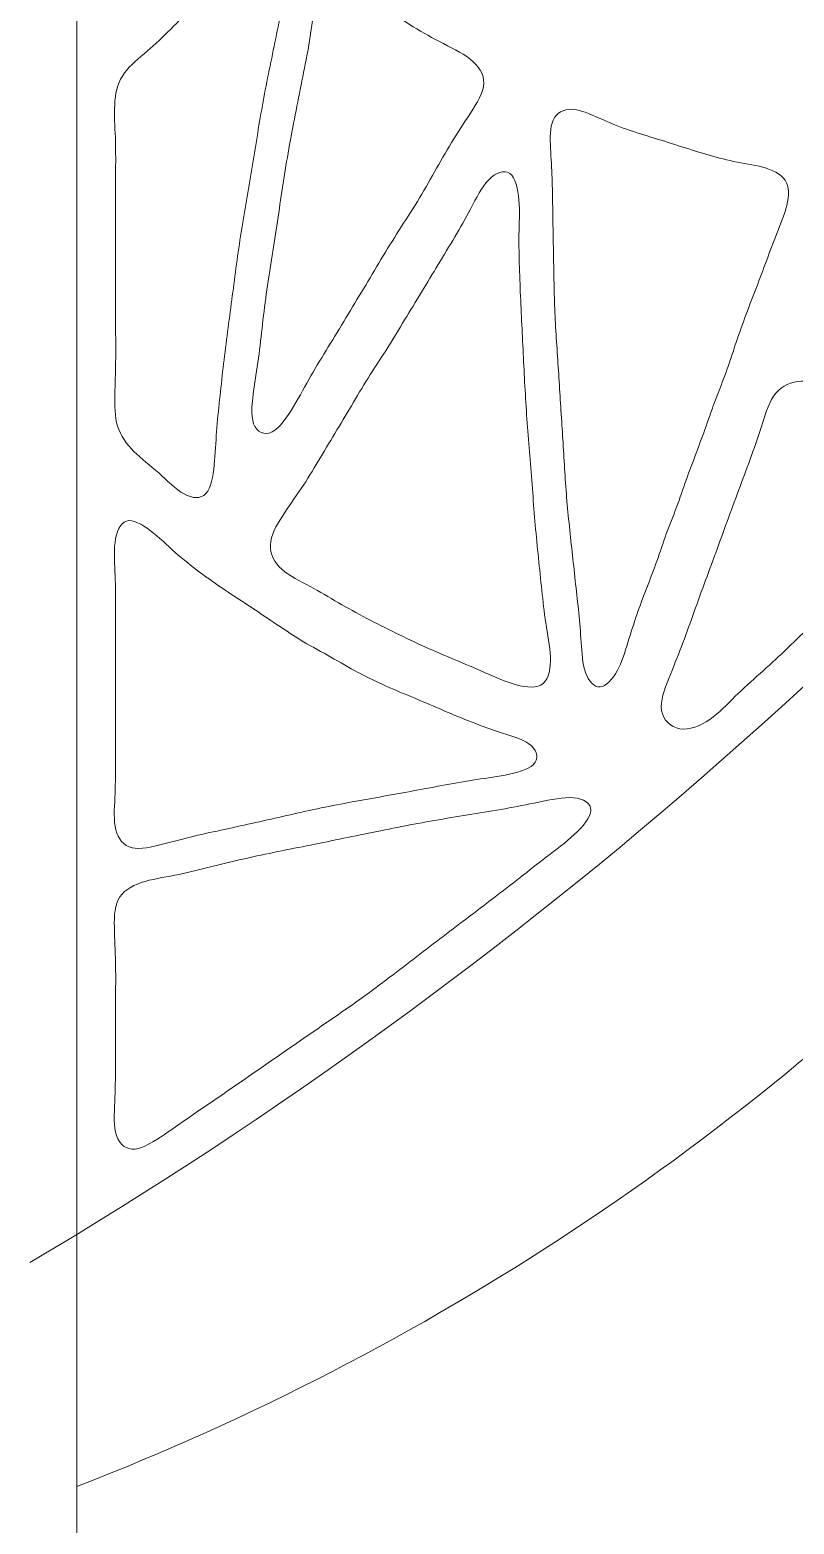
# Model space of a CAD drawing. Header units: inches. Extents: x 36 to 189, y -75 to 56.
# Drawn here: x 35.97 to 40.51, y -23.27 to -14.4 of the extents above; entities that cross this region are included whole.
import ezdxf

# ---------------------------------------------------------------- set-up
doc = ezdxf.new("R2010")
doc.units = ezdxf.units.IN
doc.layers.add('01_ORIGINAL_CAD', color=7, linetype='CONTINUOUS', lineweight=20)
doc.layers.add('10_EXTENSION_MASSES', color=7, linetype='CONTINUOUS', lineweight=15)

# ---------------------------------------------------------------- blocks, each defined once
blk = doc.blocks.new('OPTION_04_NAUTILUS')
at = {"layer": '01_ORIGINAL_CAD'}
blk.add_line((36.2477, 17.9065), (36.2477, 55.9005), dxfattribs=at)
blk.add_lwpolyline([(53.6498, 30.945), (50.3999, 30.0042), (48.0949, 29.84), (45.4271, 29.473), (42.376, 26.5966), (41.758, 26.5966, -0.10797), (36.2477, 22.9537)], format="xyb", dxfattribs=at)
for centre, radius, start, end in [((22.064, 33.1953), 21.6191, 354.05829, 36.03187), ((22.0198, 47.8249), 27.364, 300.64801, 321.9453)]:
    blk.add_arc(centre, radius, start, end, dxfattribs=at)
at = {"layer": '10_EXTENSION_MASSES'}
for points, knots in [([(36.5184, 31.3297), (36.549, 31.379), (36.5988, 31.419), (36.6472, 31.4609), (36.6957, 31.5029), (36.7429, 31.5469), (36.7886, 31.5917), (36.8343, 31.6365), (36.8786, 31.6821), (36.9235, 31.727), (36.9684, 31.7719), (37.0138, 31.8162), (37.0586, 31.8603), (37.1034, 31.9045), (37.1475, 31.9486), (37.1924, 31.9976), (37.2373, 32.0465), (37.2829, 32.1002), (37.3343, 32.1396), (37.3856, 32.179), (37.4427, 32.2041), (37.4799, 32.1882), (37.5172, 32.1723), (37.5346, 32.1155), (37.5334, 32.0527), (37.5323, 31.9898), (37.5127, 31.921), (37.4962, 31.856), (37.4796, 31.791), (37.4661, 31.7299), (37.4532, 31.6683), (37.4403, 31.6068), (37.428, 31.5447), (37.4153, 31.4824), (37.4025, 31.4202), (37.3893, 31.3578), (37.3769, 31.2953), (37.3645, 31.2328), (37.353, 31.1703), (37.3421, 31.1076), (37.3313, 31.0449), (37.3211, 30.9821), (37.3108, 30.9194), (37.3004, 30.8566), (37.29, 30.7938), (37.2795, 30.7311), (37.269, 30.6683), (37.2584, 30.6056), (37.2478, 30.5428), (37.2372, 30.4801), (37.2267, 30.4173), (37.2171, 30.3545), (37.2075, 30.2916), (37.1988, 30.2286), (37.1904, 30.1655), (37.182, 30.1024), (37.1739, 30.0393), (37.1656, 29.9762), (37.1573, 29.9132), (37.1488, 29.8501), (37.1406, 29.787), (37.1323, 29.7239), (37.1244, 29.6607), (37.1171, 29.5975), (37.1098, 29.5342), (37.1032, 29.4708), (37.0965, 29.4081), (37.0897, 29.3454), (37.0829, 29.2834), (37.0782, 29.2191), (37.0735, 29.1547), (37.071, 29.0881), (37.0639, 29.0203), (37.0568, 28.9524), (37.0453, 28.8833), (37.0149, 28.8502), (36.9845, 28.8172), (36.9353, 28.8203), (36.8855, 28.8478), (36.8357, 28.8753), (36.7854, 28.9272), (36.7343, 28.9725), (36.6831, 29.0178), (36.6311, 29.0564), (36.5873, 29.1005), (36.5435, 29.1445), (36.5078, 29.1939), (36.4901, 29.2509), (36.4725, 29.308), (36.4727, 29.3727), (36.474, 29.4373), (36.4754, 29.5018), (36.4777, 29.5662), (36.4786, 29.6301), (36.4795, 29.6939), (36.4788, 29.7573), (36.4785, 29.8208), (36.4781, 29.8843), (36.4781, 29.9479), (36.4781, 30.0115), (36.4781, 30.0752), (36.4781, 30.1388), (36.4781, 30.2024), (36.4781, 30.2661), (36.4781, 30.3297), (36.478, 30.3933), (36.4779, 30.457), (36.4778, 30.5206), (36.4779, 30.5842), (36.478, 30.6478), (36.4783, 30.7113), (36.4786, 30.7747), (36.4789, 30.8382), (36.4792, 30.9016), (36.4768, 30.9663), (36.4745, 31.0311), (36.4695, 31.0972), (36.4728, 31.1595), (36.4761, 31.2219), (36.4877, 31.2804), (36.5184, 31.3297)], [0, 0, 0, 0, 0.025, 0.025, 0.025, 0.05, 0.05, 0.05, 0.075, 0.075, 0.075, 0.1, 0.1, 0.1, 0.125, 0.125, 0.125, 0.15, 0.15, 0.15, 0.175, 0.175, 0.175, 0.2, 0.2, 0.2, 0.225, 0.225, 0.225, 0.25, 0.25, 0.25, 0.275, 0.275, 0.275, 0.3, 0.3, 0.3, 0.325, 0.325, 0.325, 0.35, 0.35, 0.35, 0.375, 0.375, 0.375, 0.4, 0.4, 0.4, 0.425, 0.425, 0.425, 0.45, 0.45, 0.45, 0.475, 0.475, 0.475, 0.5, 0.5, 0.5, 0.525, 0.525, 0.525, 0.55, 0.55, 0.55, 0.575, 0.575, 0.575, 0.6, 0.6, 0.6, 0.625, 0.625, 0.625, 0.65, 0.65, 0.65, 0.675, 0.675, 0.675, 0.7, 0.7, 0.7, 0.725, 0.725, 0.725, 0.75, 0.75, 0.75, 0.775, 0.775, 0.775, 0.8, 0.8, 0.8, 0.825, 0.825, 0.825, 0.85, 0.85, 0.85, 0.875, 0.875, 0.875, 0.9, 0.9, 0.9, 0.925, 0.925, 0.925, 0.95, 0.95, 0.95, 0.975, 0.975, 0.975, 1, 1, 1, 1]), ([(37.4078, 29.2159), (37.3625, 29.1935), (37.3165, 29.2145), (37.2983, 29.2651), (37.2802, 29.3157), (37.2899, 29.396), (37.3003, 29.47), (37.3107, 29.5441), (37.3217, 29.6119), (37.3306, 29.6794), (37.3394, 29.747), (37.346, 29.8142), (37.3539, 29.8818), (37.3618, 29.9495), (37.3712, 30.0176), (37.3812, 30.0855), (37.3912, 30.1533), (37.4019, 30.221), (37.4124, 30.2886), (37.4229, 30.3563), (37.4333, 30.424), (37.4435, 30.4917), (37.4537, 30.5594), (37.4637, 30.6271), (37.4742, 30.6948), (37.4846, 30.7625), (37.4955, 30.8301), (37.5074, 30.8975), (37.5194, 30.9649), (37.5324, 31.0322), (37.5456, 31.0995), (37.5587, 31.1668), (37.572, 31.2342), (37.5855, 31.3008), (37.5989, 31.3673), (37.6126, 31.4331), (37.624, 31.5015), (37.6354, 31.5699), (37.6445, 31.6409), (37.6586, 31.7123), (37.6727, 31.7837), (37.6919, 31.8554), (37.7306, 31.886), (37.7694, 31.9167), (37.8279, 31.9062), (37.8859, 31.8757), (37.9439, 31.8453), (38.0016, 31.795), (38.0578, 31.7515), (38.1141, 31.7079), (38.169, 31.6712), (38.2253, 31.636), (38.2816, 31.6008), (38.3393, 31.5671), (38.4023, 31.5345), (38.4652, 31.5018), (38.5334, 31.47), (38.5842, 31.4302), (38.6349, 31.3904), (38.6682, 31.3426), (38.6657, 31.2873), (38.6632, 31.232), (38.6248, 31.1693), (38.5866, 31.1094), (38.5484, 31.0495), (38.5103, 30.9925), (38.4747, 30.9349), (38.4391, 30.8773), (38.406, 30.8192), (38.3729, 30.7603), (38.3397, 30.7015), (38.3064, 30.642), (38.271, 30.5839), (38.2356, 30.5259), (38.1981, 30.4693), (38.1617, 30.4123), (38.1253, 30.3553), (38.0899, 30.2978), (38.0551, 30.2401), (38.0202, 30.1825), (37.9859, 30.1246), (37.9513, 30.0669), (37.9167, 30.0092), (37.8818, 29.9516), (37.8469, 29.8938), (37.812, 29.8361), (37.777, 29.7782), (37.742, 29.7212), (37.707, 29.6641), (37.6719, 29.608), (37.6387, 29.5496), (37.6054, 29.4912), (37.5739, 29.4306), (37.5359, 29.3673), (37.4978, 29.3041), (37.4531, 29.2383), (37.4078, 29.2159)], [0, 0, 0, 0, 0.03125, 0.03125, 0.03125, 0.0625, 0.0625, 0.0625, 0.09375, 0.09375, 0.09375, 0.125, 0.125, 0.125, 0.15625, 0.15625, 0.15625, 0.1875, 0.1875, 0.1875, 0.21875, 0.21875, 0.21875, 0.25, 0.25, 0.25, 0.28125, 0.28125, 0.28125, 0.3125, 0.3125, 0.3125, 0.34375, 0.34375, 0.34375, 0.375, 0.375, 0.375, 0.40625, 0.40625, 0.40625, 0.4375, 0.4375, 0.4375, 0.46875, 0.46875, 0.46875, 0.5, 0.5, 0.5, 0.53125, 0.53125, 0.53125, 0.5625, 0.5625, 0.5625, 0.59375, 0.59375, 0.59375, 0.625, 0.625, 0.625, 0.65625, 0.65625, 0.65625, 0.6875, 0.6875, 0.6875, 0.71875, 0.71875, 0.71875, 0.75, 0.75, 0.75, 0.78125, 0.78125, 0.78125, 0.8125, 0.8125, 0.8125, 0.84375, 0.84375, 0.84375, 0.875, 0.875, 0.875, 0.90625, 0.90625, 0.90625, 0.9375, 0.9375, 0.9375, 0.96875, 0.96875, 0.96875, 1, 1, 1, 1]), ([(39.078, 31.0678), (39.0976, 31.1108), (39.1383, 31.1336), (39.1878, 31.132), (39.2373, 31.1304), (39.2955, 31.1044), (39.3513, 31.08), (39.4071, 31.0555), (39.4603, 31.0326), (39.5144, 31.0133), (39.5685, 30.9939), (39.6233, 30.9781), (39.6782, 30.9614), (39.733, 30.9446), (39.7878, 30.9269), (39.8423, 30.9096), (39.8968, 30.8924), (39.951, 30.8755), (40.0053, 30.8597), (40.0596, 30.8439), (40.1141, 30.8293), (40.1717, 30.8182), (40.2293, 30.8071), (40.29, 30.7996), (40.3438, 30.7823), (40.3977, 30.765), (40.4446, 30.738), (40.4641, 30.6961), (40.4837, 30.6541), (40.4758, 30.5972), (40.4599, 30.5406), (40.444, 30.484), (40.4201, 30.4278), (40.3985, 30.3733), (40.3769, 30.3189), (40.3576, 30.2661), (40.3379, 30.2133), (40.3183, 30.1605), (40.2982, 30.1075), (40.2778, 30.0546), (40.2575, 30.0017), (40.237, 29.9488), (40.2172, 29.8953), (40.1974, 29.8418), (40.1782, 29.7877), (40.1601, 29.7333), (40.1419, 29.679), (40.1248, 29.6243), (40.1055, 29.5708), (40.0861, 29.5173), (40.0646, 29.465), (40.0444, 29.4118), (40.0243, 29.3586), (40.0057, 29.3045), (39.9866, 29.2509), (39.9675, 29.1973), (39.9479, 29.1441), (39.9279, 29.0908), (39.9079, 29.0376), (39.8875, 28.9844), (39.8682, 28.9308), (39.849, 28.8772), (39.831, 28.8232), (39.8112, 28.7699), (39.7915, 28.7166), (39.7699, 28.6641), (39.7503, 28.6106), (39.7308, 28.5571), (39.7132, 28.5027), (39.6941, 28.4491), (39.6751, 28.3955), (39.6547, 28.3427), (39.6342, 28.2898), (39.6137, 28.2368), (39.5933, 28.1836), (39.5747, 28.1301), (39.556, 28.0765), (39.5392, 28.0225), (39.5218, 27.9655), (39.5044, 27.9085), (39.4863, 27.8486), (39.4583, 27.7976), (39.4303, 27.7465), (39.3923, 27.7044), (39.3568, 27.7019), (39.3214, 27.6994), (39.2885, 27.7365), (39.2702, 27.7878), (39.252, 27.8391), (39.2484, 27.9046), (39.2443, 27.9659), (39.2402, 28.0271), (39.2357, 28.0842), (39.2301, 28.1411), (39.2246, 28.1979), (39.2179, 28.2545), (39.2116, 28.3115), (39.2052, 28.3685), (39.1991, 28.4258), (39.1929, 28.4831), (39.1867, 28.5404), (39.1804, 28.5976), (39.1744, 28.6549), (39.1684, 28.7121), (39.1628, 28.7693), (39.1581, 28.8267), (39.1534, 28.884), (39.1497, 28.9414), (39.1461, 28.9989), (39.1425, 29.0563), (39.139, 29.1138), (39.1354, 29.1712), (39.1318, 29.2286), (39.1281, 29.2861), (39.1245, 29.3435), (39.1208, 29.4009), (39.1172, 29.4583), (39.1135, 29.5158), (39.1099, 29.5732), (39.1061, 29.6306), (39.1024, 29.6881), (39.0986, 29.7455), (39.0947, 29.8029), (39.0916, 29.8604), (39.0885, 29.9178), (39.0861, 29.9753), (39.0846, 30.0328), (39.083, 30.0903), (39.0821, 30.1478), (39.0811, 30.2054), (39.0801, 30.263), (39.079, 30.3206), (39.0779, 30.3781), (39.0768, 30.4357), (39.0758, 30.4933), (39.0751, 30.5505), (39.0743, 30.6076), (39.0739, 30.6644), (39.0716, 30.7223), (39.0693, 30.7802), (39.0652, 30.8393), (39.0625, 30.9004), (39.0597, 30.9616), (39.0584, 31.0248), (39.078, 31.0678)], [0, 0, 0, 0, 0.020833, 0.020833, 0.020833, 0.041667, 0.041667, 0.041667, 0.0625, 0.0625, 0.0625, 0.083333, 0.083333, 0.083333, 0.104167, 0.104167, 0.104167, 0.125, 0.125, 0.125, 0.145833, 0.145833, 0.145833, 0.166667, 0.166667, 0.166667, 0.1875, 0.1875, 0.1875, 0.208333, 0.208333, 0.208333, 0.229167, 0.229167, 0.229167, 0.25, 0.25, 0.25, 0.270833, 0.270833, 0.270833, 0.291667, 0.291667, 0.291667, 0.3125, 0.3125, 0.3125, 0.333333, 0.333333, 0.333333, 0.354167, 0.354167, 0.354167, 0.375, 0.375, 0.375, 0.395833, 0.395833, 0.395833, 0.416667, 0.416667, 0.416667, 0.4375, 0.4375, 0.4375, 0.458333, 0.458333, 0.458333, 0.479167, 0.479167, 0.479167, 0.5, 0.5, 0.5, 0.520833, 0.520833, 0.520833, 0.541667, 0.541667, 0.541667, 0.5625, 0.5625, 0.5625, 0.583333, 0.583333, 0.583333, 0.604167, 0.604167, 0.604167, 0.625, 0.625, 0.625, 0.645833, 0.645833, 0.645833, 0.666667, 0.666667, 0.666667, 0.6875, 0.6875, 0.6875, 0.708333, 0.708333, 0.708333, 0.729167, 0.729167, 0.729167, 0.75, 0.75, 0.75, 0.770833, 0.770833, 0.770833, 0.791667, 0.791667, 0.791667, 0.8125, 0.8125, 0.8125, 0.833333, 0.833333, 0.833333, 0.854167, 0.854167, 0.854167, 0.875, 0.875, 0.875, 0.895833, 0.895833, 0.895833, 0.916667, 0.916667, 0.916667, 0.9375, 0.9375, 0.9375, 0.958333, 0.958333, 0.958333, 0.979167, 0.979167, 0.979167, 1, 1, 1, 1]), ([(37.3999, 28.5664), (37.4092, 28.6223), (37.4462, 28.6816), (37.4838, 28.7377), (37.5214, 28.7938), (37.5595, 28.8468), (37.5947, 28.9006), (37.6299, 28.9543), (37.6623, 29.0089), (37.695, 29.0636), (37.7276, 29.1183), (37.7605, 29.1731), (37.7933, 29.2278), (37.8261, 29.2826), (37.8589, 29.3374), (37.8915, 29.3923), (37.9241, 29.4473), (37.9566, 29.5025), (37.9909, 29.5567), (38.0252, 29.6109), (38.0615, 29.6643), (38.0958, 29.7184), (38.1302, 29.7725), (38.1627, 29.8275), (38.1957, 29.8821), (38.2287, 29.9368), (38.2622, 29.9912), (38.2956, 30.0461), (38.329, 30.1009), (38.3623, 30.1563), (38.3954, 30.211), (38.4284, 30.2658), (38.4613, 30.3199), (38.4935, 30.3742), (38.5256, 30.4286), (38.557, 30.4832), (38.589, 30.5439), (38.621, 30.6045), (38.6537, 30.6712), (38.6954, 30.7139), (38.737, 30.7566), (38.7877, 30.7753), (38.8207, 30.7514), (38.8536, 30.7274), (38.8689, 30.6608), (38.8745, 30.5925), (38.8802, 30.5241), (38.8762, 30.454), (38.875, 30.3872), (38.8738, 30.3204), (38.8755, 30.2569), (38.8775, 30.1927), (38.8796, 30.1285), (38.8821, 30.0637), (38.885, 29.9988), (38.8878, 29.9339), (38.8911, 29.8689), (38.8943, 29.804), (38.8974, 29.7391), (38.9005, 29.6742), (38.9037, 29.6094), (38.9069, 29.5445), (38.9101, 29.4797), (38.9141, 29.4149), (38.918, 29.3501), (38.9228, 29.2853), (38.9278, 29.2206), (38.9329, 29.1558), (38.9381, 29.0911), (38.9432, 29.0263), (38.9483, 28.9616), (38.9532, 28.8969), (38.9582, 28.8321), (38.9631, 28.7674), (38.9681, 28.7026), (38.9739, 28.6379), (38.9796, 28.5732), (38.9863, 28.5084), (38.993, 28.4439), (38.9996, 28.3794), (39.0064, 28.3151), (39.0133, 28.2512), (39.0202, 28.1872), (39.0273, 28.1236), (39.0379, 28.0563), (39.0485, 27.9891), (39.0626, 27.9182), (39.0617, 27.8547), (39.0609, 27.7912), (39.0451, 27.7351), (39.0045, 27.7129), (38.9638, 27.6906), (38.8981, 27.7023), (38.8342, 27.7224), (38.7704, 27.7425), (38.7082, 27.771), (38.6483, 27.7974), (38.5884, 27.8239), (38.5307, 27.8483), (38.4725, 27.8728), (38.4142, 27.8974), (38.3554, 27.9221), (38.2969, 27.9487), (38.2384, 27.9753), (38.1803, 28.0039), (38.122, 28.0327), (38.0638, 28.0614), (38.0055, 28.0903), (37.9487, 28.1206), (37.8919, 28.1508), (37.8367, 28.1824), (37.7815, 28.2142), (37.7262, 28.246), (37.671, 28.278), (37.6119, 28.3099), (37.5529, 28.3418), (37.4902, 28.3736), (37.4496, 28.4158), (37.409, 28.4579), (37.3905, 28.5105), (37.3999, 28.5664)], [0, 0, 0, 0, 0.025, 0.025, 0.025, 0.05, 0.05, 0.05, 0.075, 0.075, 0.075, 0.1, 0.1, 0.1, 0.125, 0.125, 0.125, 0.15, 0.15, 0.15, 0.175, 0.175, 0.175, 0.2, 0.2, 0.2, 0.225, 0.225, 0.225, 0.25, 0.25, 0.25, 0.275, 0.275, 0.275, 0.3, 0.3, 0.3, 0.325, 0.325, 0.325, 0.35, 0.35, 0.35, 0.375, 0.375, 0.375, 0.4, 0.4, 0.4, 0.425, 0.425, 0.425, 0.45, 0.45, 0.45, 0.475, 0.475, 0.475, 0.5, 0.5, 0.5, 0.525, 0.525, 0.525, 0.55, 0.55, 0.55, 0.575, 0.575, 0.575, 0.6, 0.6, 0.6, 0.625, 0.625, 0.625, 0.65, 0.65, 0.65, 0.675, 0.675, 0.675, 0.7, 0.7, 0.7, 0.725, 0.725, 0.725, 0.75, 0.75, 0.75, 0.775, 0.775, 0.775, 0.8, 0.8, 0.8, 0.825, 0.825, 0.825, 0.85, 0.85, 0.85, 0.875, 0.875, 0.875, 0.9, 0.9, 0.9, 0.925, 0.925, 0.925, 0.95, 0.95, 0.95, 0.975, 0.975, 0.975, 1, 1, 1, 1]), ([(39.7219, 27.5617), (39.7128, 27.6176), (39.7393, 27.6862), (39.7653, 27.7517), (39.7912, 27.8173), (39.8166, 27.8799), (39.8402, 27.9416), (39.8637, 28.0034), (39.8856, 28.0644), (39.9077, 28.1261), (39.9298, 28.1879), (39.9522, 28.2503), (39.9749, 28.3123), (39.9977, 28.3743), (40.0209, 28.4357), (40.0436, 28.4976), (40.0663, 28.5595), (40.0886, 28.6217), (40.1112, 28.6837), (40.1338, 28.7457), (40.1568, 28.8074), (40.1797, 28.8691), (40.2026, 28.9308), (40.2255, 28.9924), (40.2481, 29.054), (40.2708, 29.1156), (40.2932, 29.1772), (40.3139, 29.2429), (40.3346, 29.3085), (40.3536, 29.3782), (40.3877, 29.4283), (40.4218, 29.4784), (40.4709, 29.5088), (40.5309, 29.5163), (40.591, 29.5238), (40.662, 29.5083), (40.7304, 29.496), (40.7989, 29.4837), (40.8649, 29.4745), (40.9308, 29.4651), (40.9967, 29.4558), (41.0626, 29.4465), (41.1279, 29.4359), (41.1932, 29.4254), (41.2579, 29.4137), (41.324, 29.4041), (41.39, 29.3945), (41.4572, 29.3869), (41.5287, 29.3773), (41.6002, 29.3676), (41.6758, 29.3559), (41.7162, 29.3245), (41.7565, 29.2932), (41.7615, 29.2421), (41.7352, 29.1907), (41.709, 29.1392), (41.6516, 29.0872), (41.5996, 29.0379), (41.5476, 28.9885), (41.501, 28.9417), (41.4551, 28.8942), (41.4092, 28.8467), (41.3639, 28.7986), (41.3172, 28.7512), (41.2706, 28.7038), (41.2226, 28.6572), (41.1745, 28.6109), (41.1264, 28.5645), (41.0782, 28.5184), (41.0302, 28.4722), (40.9821, 28.426), (40.9342, 28.3797), (40.8862, 28.3334), (40.8382, 28.2871), (40.7901, 28.2408), (40.7421, 28.1945), (40.6941, 28.1482), (40.6461, 28.102), (40.5983, 28.0555), (40.5504, 28.009), (40.5026, 27.9624), (40.4541, 27.9166), (40.4056, 27.8709), (40.3562, 27.826), (40.3069, 27.7817), (40.2575, 27.7374), (40.2081, 27.6938), (40.1599, 27.6462), (40.1116, 27.5986), (40.0644, 27.5471), (40.0081, 27.5085), (39.9517, 27.47), (39.8861, 27.4445), (39.8309, 27.4534), (39.7757, 27.4623), (39.731, 27.5057), (39.7219, 27.5617)], [0, 0, 0, 0, 0.03125, 0.03125, 0.03125, 0.0625, 0.0625, 0.0625, 0.09375, 0.09375, 0.09375, 0.125, 0.125, 0.125, 0.15625, 0.15625, 0.15625, 0.1875, 0.1875, 0.1875, 0.21875, 0.21875, 0.21875, 0.25, 0.25, 0.25, 0.28125, 0.28125, 0.28125, 0.3125, 0.3125, 0.3125, 0.34375, 0.34375, 0.34375, 0.375, 0.375, 0.375, 0.40625, 0.40625, 0.40625, 0.4375, 0.4375, 0.4375, 0.46875, 0.46875, 0.46875, 0.5, 0.5, 0.5, 0.53125, 0.53125, 0.53125, 0.5625, 0.5625, 0.5625, 0.59375, 0.59375, 0.59375, 0.625, 0.625, 0.625, 0.65625, 0.65625, 0.65625, 0.6875, 0.6875, 0.6875, 0.71875, 0.71875, 0.71875, 0.75, 0.75, 0.75, 0.78125, 0.78125, 0.78125, 0.8125, 0.8125, 0.8125, 0.84375, 0.84375, 0.84375, 0.875, 0.875, 0.875, 0.90625, 0.90625, 0.90625, 0.9375, 0.9375, 0.9375, 0.96875, 0.96875, 0.96875, 1, 1, 1, 1]), ([(36.5759, 26.7473), (36.5261, 26.7592), (36.4934, 26.799), (36.4796, 26.8538), (36.4658, 26.9086), (36.4709, 26.9783), (36.474, 27.0445), (36.4771, 27.1107), (36.4783, 27.1733), (36.4786, 27.2357), (36.4788, 27.298), (36.4781, 27.3601), (36.4778, 27.4225), (36.4775, 27.485), (36.4776, 27.5477), (36.4777, 27.6104), (36.4777, 27.6731), (36.4778, 27.7357), (36.4777, 27.7984), (36.4777, 27.8611), (36.4775, 27.9239), (36.4777, 27.9865), (36.4779, 28.049), (36.4784, 28.1114), (36.4785, 28.1733), (36.4786, 28.2352), (36.4783, 28.2967), (36.4754, 28.3625), (36.4725, 28.4282), (36.4669, 28.4983), (36.475, 28.56), (36.4832, 28.6218), (36.505, 28.6753), (36.5428, 28.687), (36.5806, 28.6987), (36.6343, 28.6686), (36.6853, 28.6298), (36.7363, 28.591), (36.7846, 28.5434), (36.8327, 28.5008), (36.8807, 28.4582), (36.9285, 28.4206), (36.9776, 28.384), (37.0267, 28.3474), (37.0771, 28.3117), (37.1284, 28.2771), (37.1798, 28.2426), (37.2319, 28.2091), (37.2837, 28.1748), (37.3355, 28.1406), (37.3868, 28.1056), (37.4385, 28.071), (37.4901, 28.0364), (37.542, 28.0021), (37.5953, 27.9703), (37.6485, 27.9385), (37.7031, 27.9092), (37.7571, 27.8789), (37.8111, 27.8487), (37.8644, 27.8174), (37.9191, 27.7881), (37.9738, 27.7587), (38.0298, 27.7314), (38.0865, 27.7062), (38.1431, 27.6811), (38.2005, 27.6582), (38.2575, 27.6344), (38.3145, 27.6106), (38.3712, 27.5859), (38.4274, 27.5619), (38.4836, 27.5378), (38.5394, 27.5143), (38.5968, 27.4922), (38.6542, 27.4701), (38.7133, 27.4493), (38.7776, 27.4282), (38.8418, 27.4071), (38.9114, 27.3856), (38.9489, 27.3522), (38.9865, 27.3188), (38.992, 27.2736), (38.9604, 27.2417), (38.9288, 27.2099), (38.8601, 27.1915), (38.7934, 27.1786), (38.7267, 27.1657), (38.662, 27.1583), (38.5995, 27.1487), (38.537, 27.1392), (38.4767, 27.1276), (38.4157, 27.116), (38.3547, 27.1045), (38.293, 27.0931), (38.2313, 27.0817), (38.1696, 27.0704), (38.1079, 27.0593), (38.0463, 27.0482), (37.9846, 27.0371), (37.923, 27.0262), (37.8614, 27.0147), (37.7998, 27.0032), (37.7384, 26.9912), (37.6771, 26.9784), (37.6158, 26.9655), (37.5547, 26.9517), (37.4936, 26.9379), (37.4325, 26.9241), (37.3714, 26.9103), (37.3102, 26.8966), (37.249, 26.883), (37.1878, 26.8694), (37.1269, 26.8562), (37.066, 26.8431), (37.0055, 26.8304), (36.9443, 26.8157), (36.8832, 26.801), (36.8213, 26.7841), (36.7569, 26.7677), (36.6925, 26.7513), (36.6257, 26.7354), (36.5759, 26.7473)], [0, 0, 0, 0, 0.025, 0.025, 0.025, 0.05, 0.05, 0.05, 0.075, 0.075, 0.075, 0.1, 0.1, 0.1, 0.125, 0.125, 0.125, 0.15, 0.15, 0.15, 0.175, 0.175, 0.175, 0.2, 0.2, 0.2, 0.225, 0.225, 0.225, 0.25, 0.25, 0.25, 0.275, 0.275, 0.275, 0.3, 0.3, 0.3, 0.325, 0.325, 0.325, 0.35, 0.35, 0.35, 0.375, 0.375, 0.375, 0.4, 0.4, 0.4, 0.425, 0.425, 0.425, 0.45, 0.45, 0.45, 0.475, 0.475, 0.475, 0.5, 0.5, 0.5, 0.525, 0.525, 0.525, 0.55, 0.55, 0.55, 0.575, 0.575, 0.575, 0.6, 0.6, 0.6, 0.625, 0.625, 0.625, 0.65, 0.65, 0.65, 0.675, 0.675, 0.675, 0.7, 0.7, 0.7, 0.725, 0.725, 0.725, 0.75, 0.75, 0.75, 0.775, 0.775, 0.775, 0.8, 0.8, 0.8, 0.825, 0.825, 0.825, 0.85, 0.85, 0.85, 0.875, 0.875, 0.875, 0.9, 0.9, 0.9, 0.925, 0.925, 0.925, 0.95, 0.95, 0.95, 0.975, 0.975, 0.975, 1, 1, 1, 1]), ([(36.5933, 24.958), (36.5417, 24.953), (36.502, 24.984), (36.484, 25.0377), (36.4661, 25.0914), (36.47, 25.1678), (36.473, 25.2396), (36.4759, 25.3114), (36.4779, 25.3784), (36.4785, 25.4449), (36.4791, 25.5114), (36.4782, 25.5773), (36.4778, 25.6438), (36.4774, 25.7102), (36.4775, 25.7771), (36.478, 25.8436), (36.4785, 25.9101), (36.4795, 25.9762), (36.4783, 26.0435), (36.477, 26.1108), (36.4737, 26.1795), (36.4716, 26.2486), (36.4695, 26.3177), (36.4687, 26.3874), (36.4937, 26.4377), (36.5187, 26.4881), (36.5695, 26.5191), (36.6304, 26.5398), (36.6914, 26.5604), (36.7625, 26.5707), (36.8303, 26.5838), (36.898, 26.5969), (36.9624, 26.6128), (37.0268, 26.6289), (37.0912, 26.645), (37.1557, 26.6613), (37.2206, 26.6763), (37.2855, 26.6914), (37.3508, 26.7053), (37.4163, 26.7188), (37.4817, 26.7322), (37.5471, 26.7452), (37.6125, 26.7583), (37.678, 26.7715), (37.7433, 26.7847), (37.8087, 26.798), (37.8741, 26.8113), (37.9395, 26.8247), (38.0049, 26.8381), (38.0703, 26.8514), (38.1356, 26.8648), (38.2011, 26.8775), (38.2666, 26.8901), (38.3323, 26.902), (38.3981, 26.9134), (38.464, 26.9248), (38.53, 26.9358), (38.5957, 26.9464), (38.6613, 26.957), (38.7266, 26.9673), (38.7917, 26.9788), (38.8568, 26.9902), (38.9217, 27.0028), (38.9921, 27.0176), (39.0624, 27.0324), (39.1381, 27.0494), (39.1983, 27.0441), (39.2585, 27.0387), (39.3031, 27.0111), (39.3024, 26.9697), (39.3017, 26.9284), (39.2556, 26.8735), (39.2035, 26.825), (39.1514, 26.7765), (39.0933, 26.7345), (39.0389, 26.693), (38.9845, 26.6516), (38.9337, 26.6106), (38.8819, 26.5699), (38.83, 26.5291), (38.7769, 26.4887), (38.7237, 26.4483), (38.6705, 26.4079), (38.6173, 26.3675), (38.5641, 26.327), (38.511, 26.2866), (38.4579, 26.2462), (38.4049, 26.2057), (38.3518, 26.1653), (38.2987, 26.1249), (38.2457, 26.0843), (38.1927, 26.0438), (38.1398, 26.0031), (38.0866, 25.9628), (38.0334, 25.9225), (37.98, 25.8826), (37.9257, 25.8438), (37.8715, 25.8049), (37.8166, 25.767), (37.7616, 25.7292), (37.7066, 25.6913), (37.6516, 25.6535), (37.5967, 25.6156), (37.5418, 25.5778), (37.4869, 25.5398), (37.432, 25.5018), (37.3772, 25.4639), (37.3222, 25.4259), (37.2673, 25.3878), (37.2124, 25.3498), (37.1574, 25.3117), (37.1027, 25.2743), (37.048, 25.2369), (36.9935, 25.2003), (36.9384, 25.1622), (36.8834, 25.124), (36.8277, 25.0843), (36.7681, 25.044), (36.7085, 25.0037), (36.645, 24.9629), (36.5933, 24.958)], [0, 0, 0, 0, 0.025, 0.025, 0.025, 0.05, 0.05, 0.05, 0.075, 0.075, 0.075, 0.1, 0.1, 0.1, 0.125, 0.125, 0.125, 0.15, 0.15, 0.15, 0.175, 0.175, 0.175, 0.2, 0.2, 0.2, 0.225, 0.225, 0.225, 0.25, 0.25, 0.25, 0.275, 0.275, 0.275, 0.3, 0.3, 0.3, 0.325, 0.325, 0.325, 0.35, 0.35, 0.35, 0.375, 0.375, 0.375, 0.4, 0.4, 0.4, 0.425, 0.425, 0.425, 0.45, 0.45, 0.45, 0.475, 0.475, 0.475, 0.5, 0.5, 0.5, 0.525, 0.525, 0.525, 0.55, 0.55, 0.55, 0.575, 0.575, 0.575, 0.6, 0.6, 0.6, 0.625, 0.625, 0.625, 0.65, 0.65, 0.65, 0.675, 0.675, 0.675, 0.7, 0.7, 0.7, 0.725, 0.725, 0.725, 0.75, 0.75, 0.75, 0.775, 0.775, 0.775, 0.8, 0.8, 0.8, 0.825, 0.825, 0.825, 0.85, 0.85, 0.85, 0.875, 0.875, 0.875, 0.9, 0.9, 0.9, 0.925, 0.925, 0.925, 0.95, 0.95, 0.95, 0.975, 0.975, 0.975, 1, 1, 1, 1])]:
    blk.add_open_spline(points, degree=3, knots=knots, dxfattribs=at)

msp = doc.modelspace()

# ---------------------------------------------------------------- block references
msp.add_blockref('OPTION_04_NAUTILUS', (0, -46))

doc.saveas('drawing.dxf')
